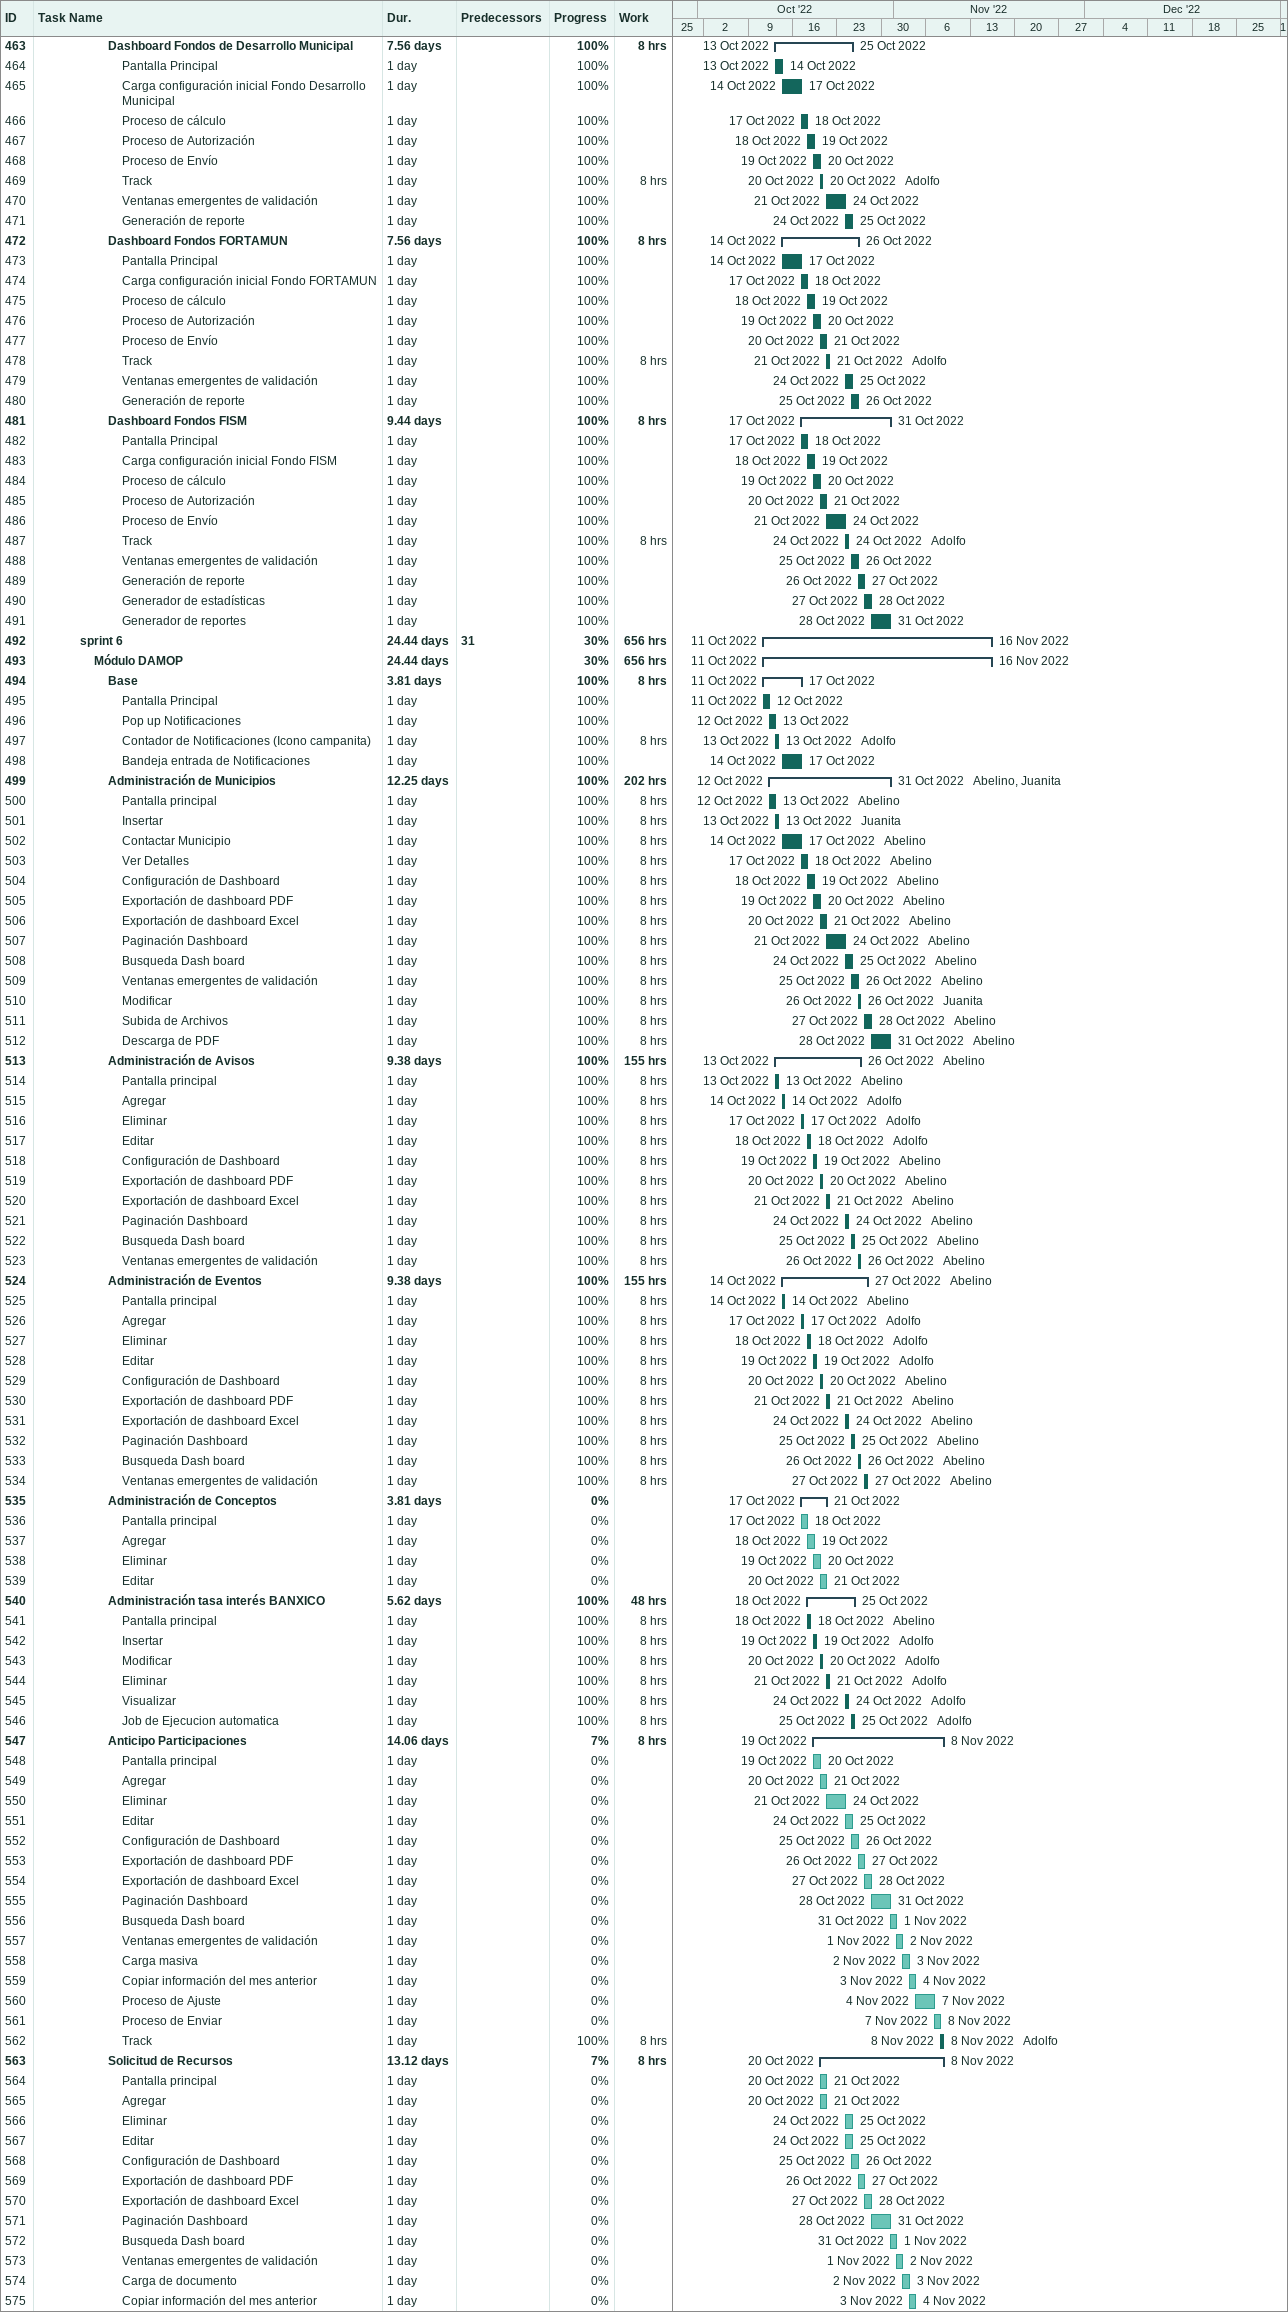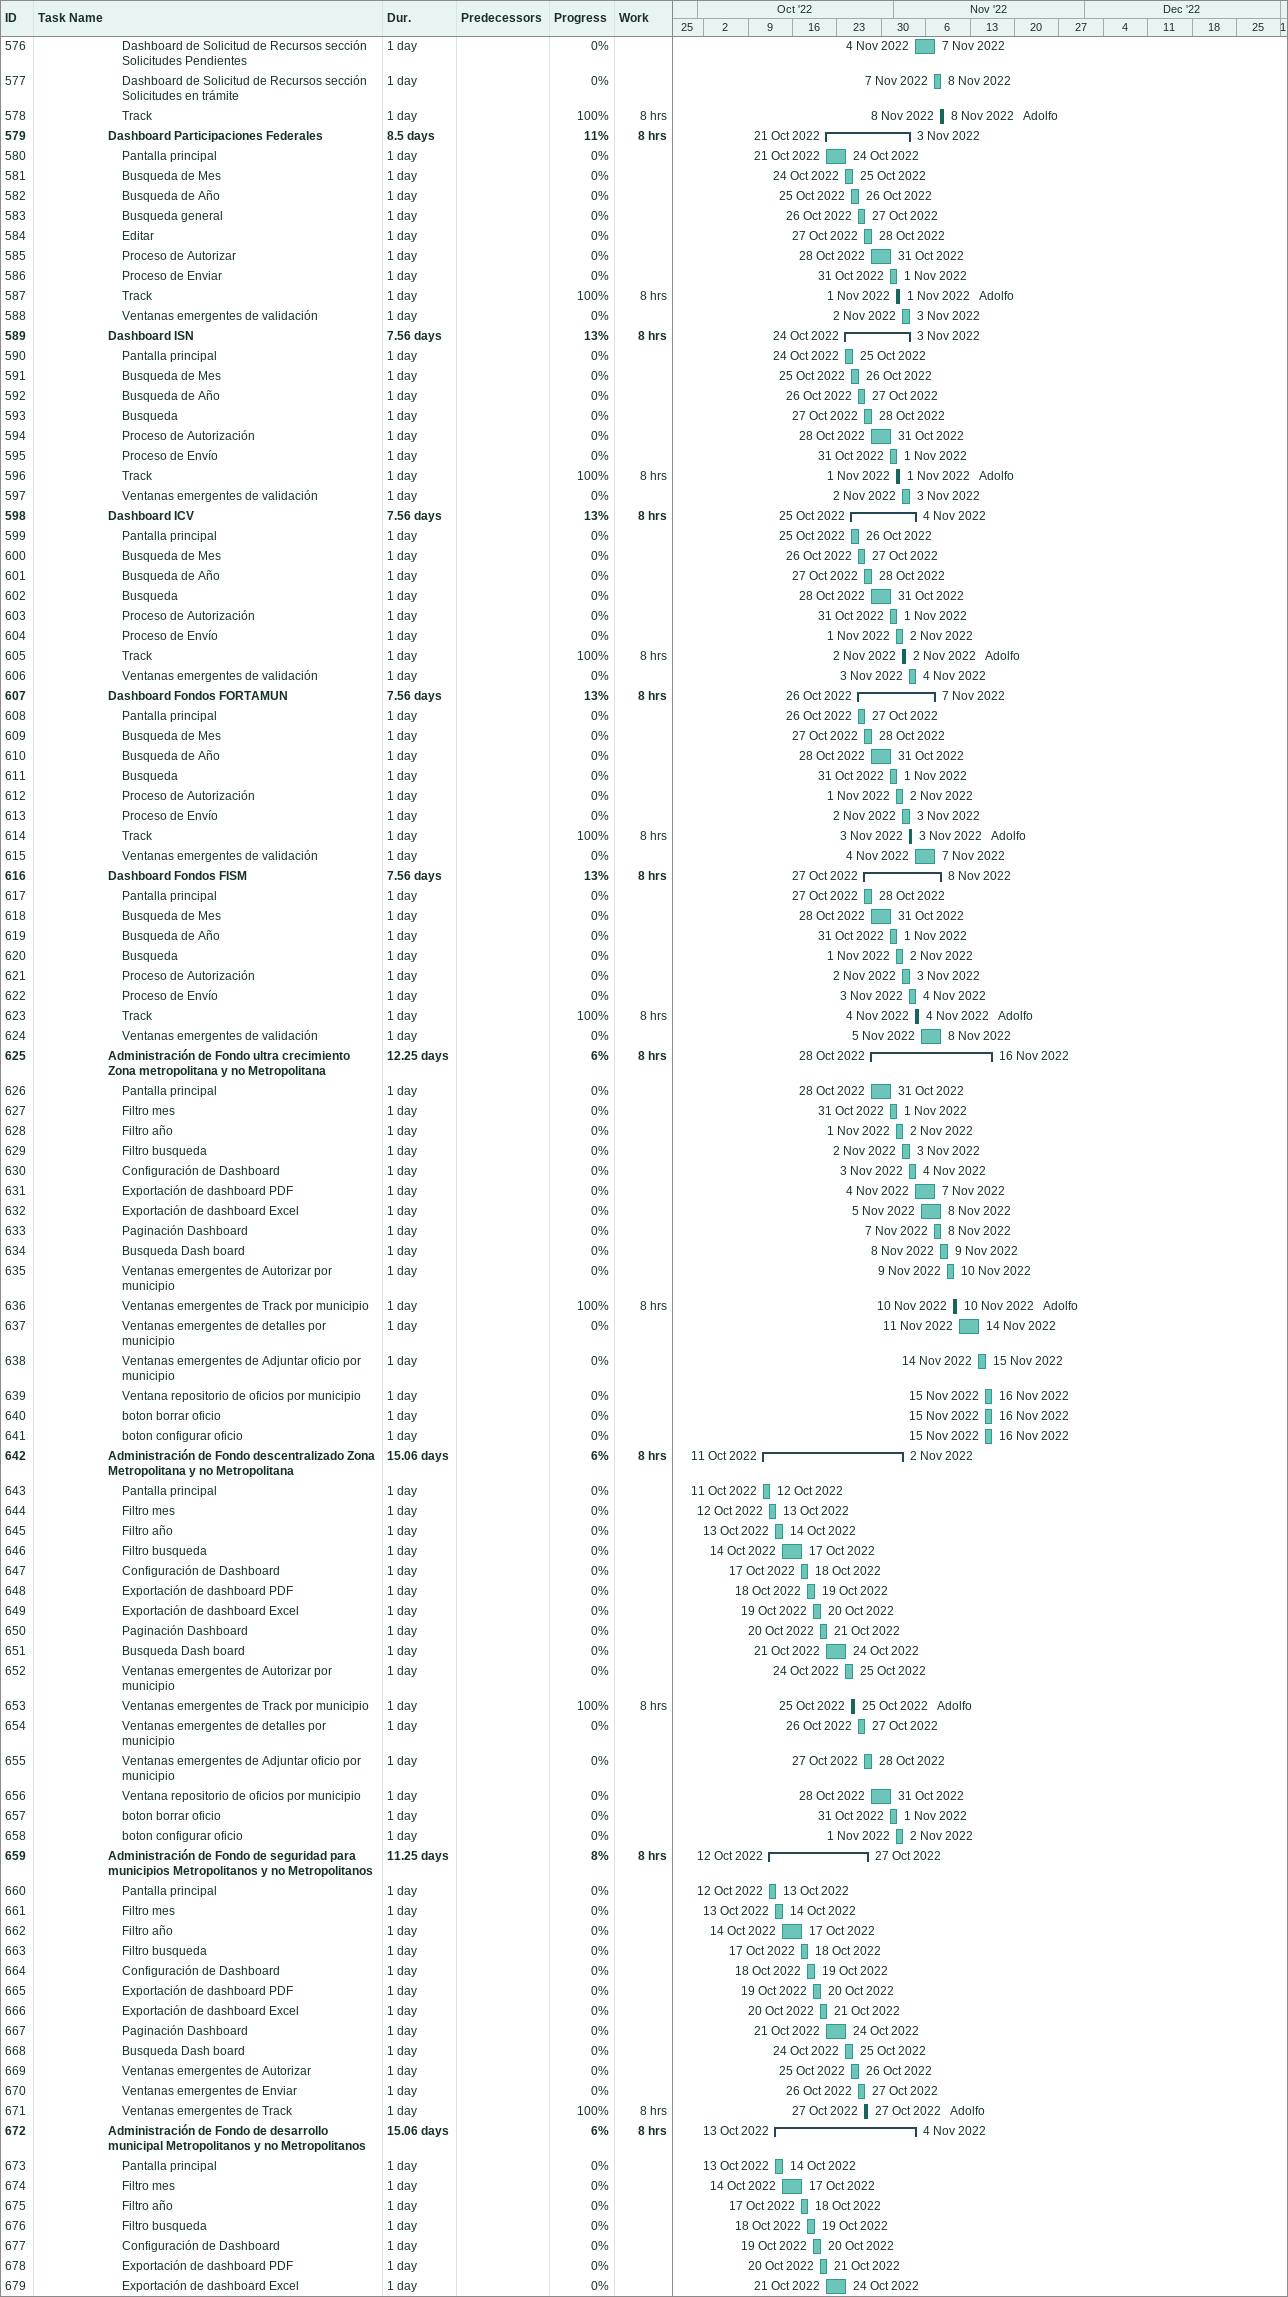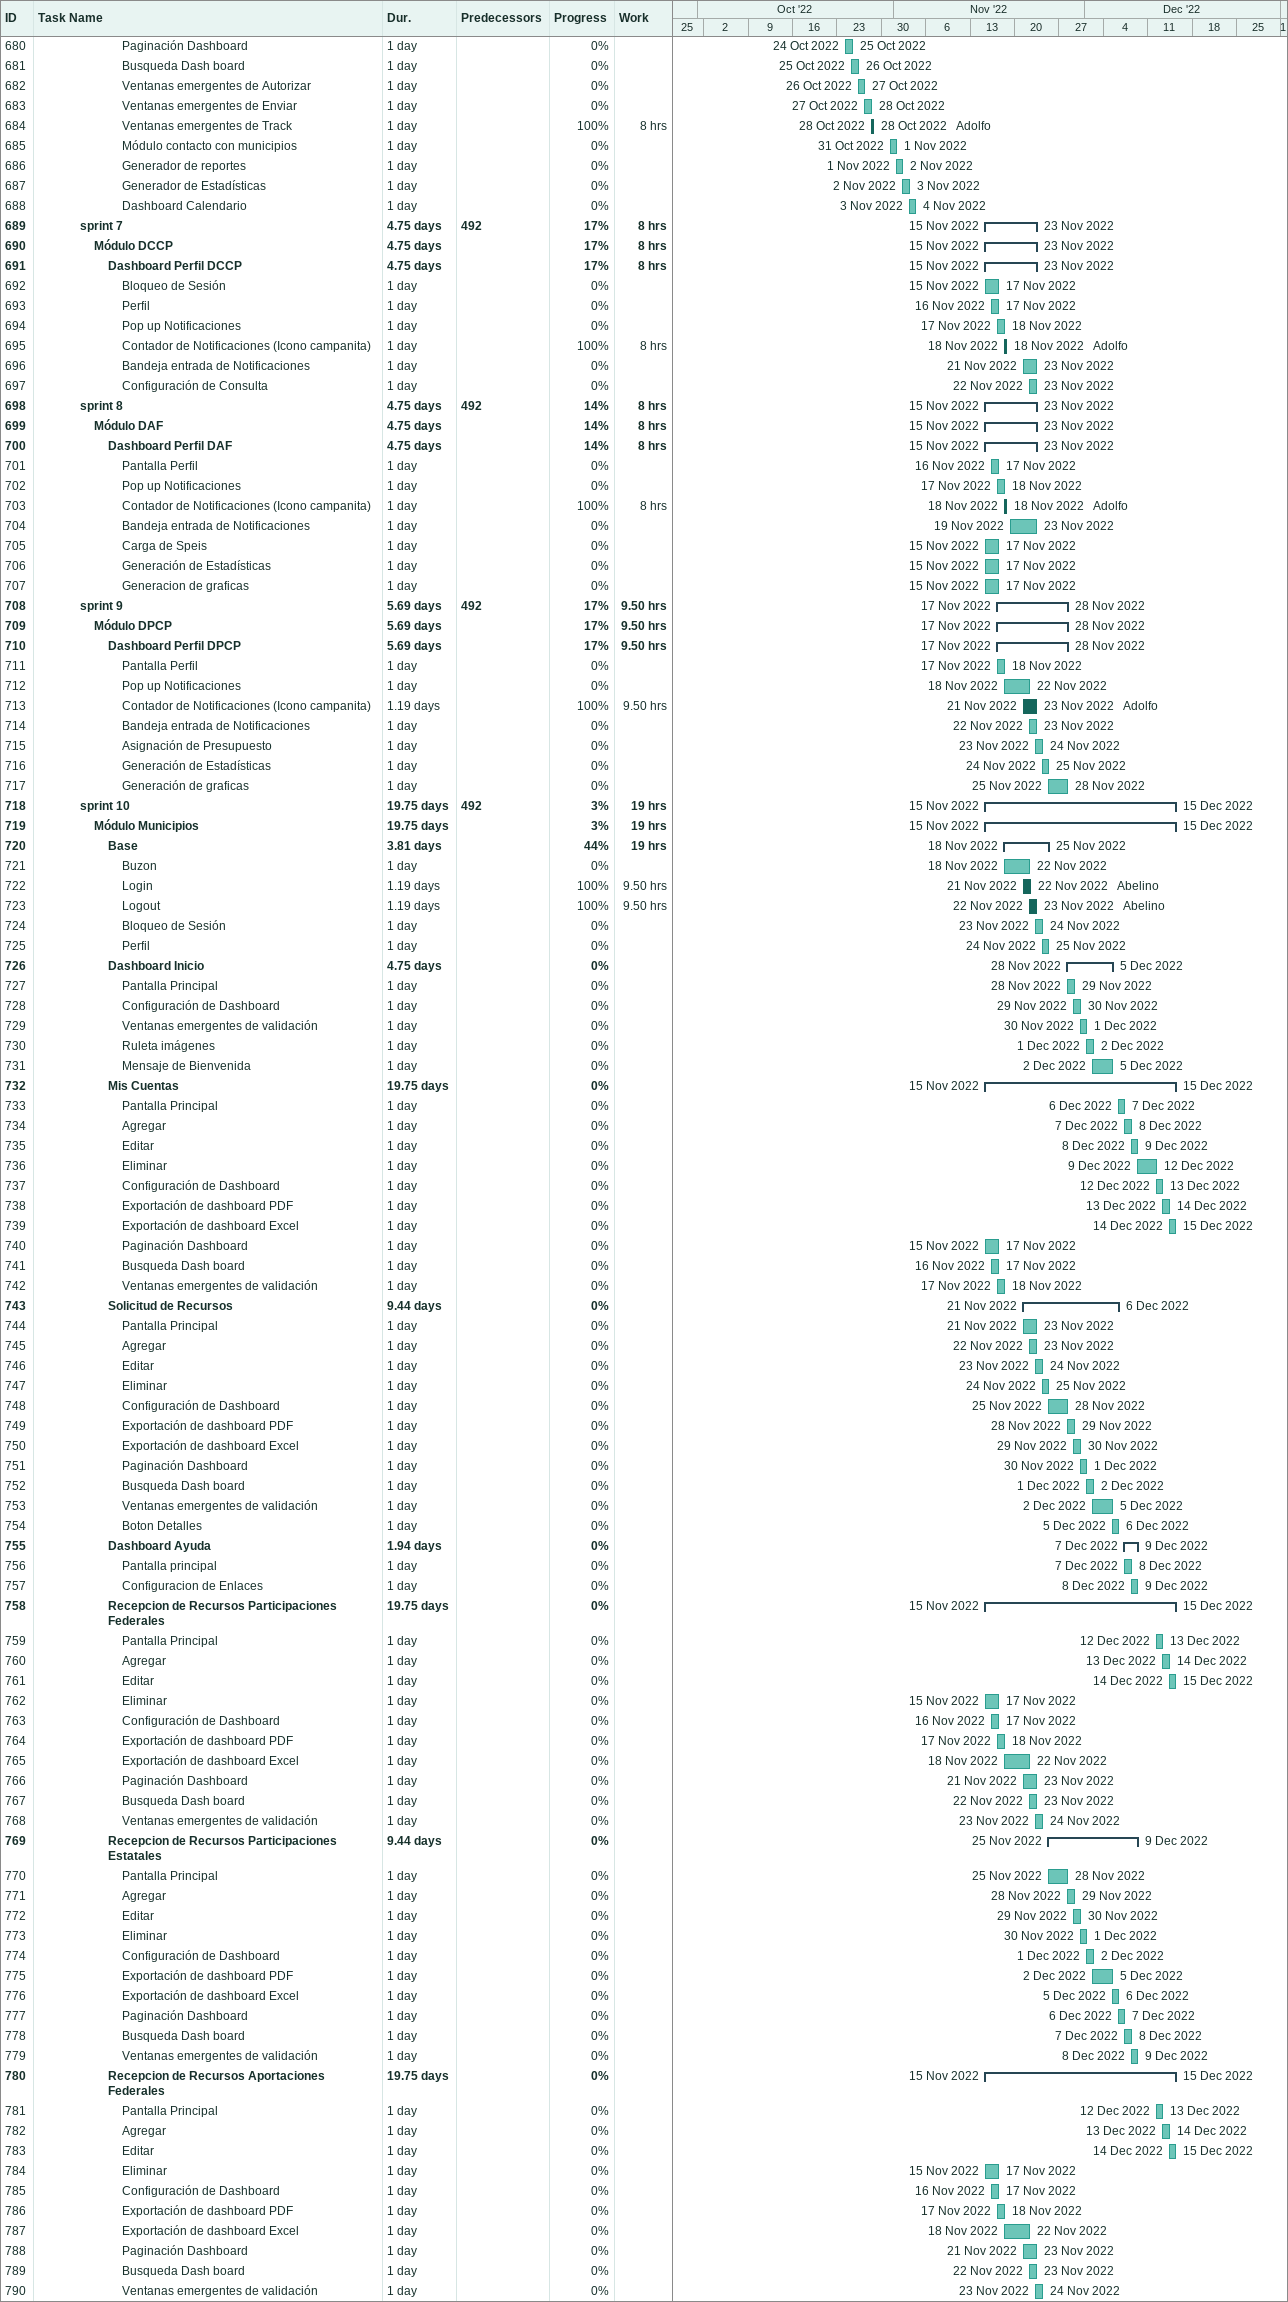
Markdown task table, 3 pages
| ID | Level | Task | Duration | Start | Finish | Predecessors | Resources | % complete | Work (h) |
|---|---|---|---|---|---|---|---|---|---|
| 463 | 6 | **Dashboard Fondos de Desarrollo Municipal** | 7.56d | 2022-10-13 | 2022-10-25 |  |  | 100 | 8 |
| 464 | 7 | Pantalla Principal | 1d | 2022-10-13 | 2022-10-14 |  |  | 100 |  |
| 465 | 7 | Carga configuración inicial Fondo Desarrollo Municipal | 1d | 2022-10-14 | 2022-10-17 |  |  | 100 |  |
| 466 | 7 | Proceso de cálculo | 1d | 2022-10-17 | 2022-10-18 |  |  | 100 |  |
| 467 | 7 | Proceso de Autorización | 1d | 2022-10-18 | 2022-10-19 |  |  | 100 |  |
| 468 | 7 | Proceso de Envío | 1d | 2022-10-19 | 2022-10-20 |  |  | 100 |  |
| 469 | 7 | Track | 1d | 2022-10-20 | 2022-10-20 |  | Adolfo | 100 | 8 |
| 470 | 7 | Ventanas emergentes de validación | 1d | 2022-10-21 | 2022-10-24 |  |  | 100 |  |
| 471 | 7 | Generación de reporte | 1d | 2022-10-24 | 2022-10-25 |  |  | 100 |  |
| 472 | 6 | **Dashboard Fondos FORTAMUN** | 7.56d | 2022-10-14 | 2022-10-26 |  |  | 100 | 8 |
| 473 | 7 | Pantalla Principal | 1d | 2022-10-14 | 2022-10-17 |  |  | 100 |  |
| 474 | 7 | Carga configuración inicial Fondo FORTAMUN | 1d | 2022-10-17 | 2022-10-18 |  |  | 100 |  |
| 475 | 7 | Proceso de cálculo | 1d | 2022-10-18 | 2022-10-19 |  |  | 100 |  |
| 476 | 7 | Proceso de Autorización | 1d | 2022-10-19 | 2022-10-20 |  |  | 100 |  |
| 477 | 7 | Proceso de Envío | 1d | 2022-10-20 | 2022-10-21 |  |  | 100 |  |
| 478 | 7 | Track | 1d | 2022-10-21 | 2022-10-21 |  | Adolfo | 100 | 8 |
| 479 | 7 | Ventanas emergentes de validación | 1d | 2022-10-24 | 2022-10-25 |  |  | 100 |  |
| 480 | 7 | Generación de reporte | 1d | 2022-10-25 | 2022-10-26 |  |  | 100 |  |
| 481 | 6 | **Dashboard Fondos FISM** | 9.44d | 2022-10-17 | 2022-10-31 |  |  | 100 | 8 |
| 482 | 7 | Pantalla Principal | 1d | 2022-10-17 | 2022-10-18 |  |  | 100 |  |
| 483 | 7 | Carga configuración inicial Fondo FISM | 1d | 2022-10-18 | 2022-10-19 |  |  | 100 |  |
| 484 | 7 | Proceso de cálculo | 1d | 2022-10-19 | 2022-10-20 |  |  | 100 |  |
| 485 | 7 | Proceso de Autorización | 1d | 2022-10-20 | 2022-10-21 |  |  | 100 |  |
| 486 | 7 | Proceso de Envío | 1d | 2022-10-21 | 2022-10-24 |  |  | 100 |  |
| 487 | 7 | Track | 1d | 2022-10-24 | 2022-10-24 |  | Adolfo | 100 | 8 |
| 488 | 7 | Ventanas emergentes de validación | 1d | 2022-10-25 | 2022-10-26 |  |  | 100 |  |
| 489 | 7 | Generación de reporte | 1d | 2022-10-26 | 2022-10-27 |  |  | 100 |  |
| 490 | 7 | Generador de estadísticas | 1d | 2022-10-27 | 2022-10-28 |  |  | 100 |  |
| 491 | 7 | Generador de reportes | 1d | 2022-10-28 | 2022-10-31 |  |  | 100 |  |
| 492 | 4 | **sprint 6** | 24.44d | 2022-10-11 | 2022-11-16 | 31 |  | 30 | 656 |
| 493 | 5 | **Módulo DAMOP** | 24.44d | 2022-10-11 | 2022-11-16 |  |  | 30 | 656 |
| 494 | 6 | **Base** | 3.81d | 2022-10-11 | 2022-10-17 |  |  | 100 | 8 |
| 495 | 7 | Pantalla Principal | 1d | 2022-10-11 | 2022-10-12 |  |  | 100 |  |
| 496 | 7 | Pop up Notificaciones | 1d | 2022-10-12 | 2022-10-13 |  |  | 100 |  |
| 497 | 7 | Contador de Notificaciones (Icono campanita) | 1d | 2022-10-13 | 2022-10-13 |  | Adolfo | 100 | 8 |
| 498 | 7 | Bandeja entrada de Notificaciones | 1d | 2022-10-14 | 2022-10-17 |  |  | 100 |  |
| 499 | 6 | **Administración de Municipios** | 12.25d | 2022-10-12 | 2022-10-31 |  | Abelino, Juanita | 100 | 202 |
| 500 | 7 | Pantalla principal | 1d | 2022-10-12 | 2022-10-13 |  | Abelino | 100 | 8 |
| 501 | 7 | Insertar | 1d | 2022-10-13 | 2022-10-13 |  | Juanita | 100 | 8 |
| 502 | 7 | Contactar Municipio | 1d | 2022-10-14 | 2022-10-17 |  | Abelino | 100 | 8 |
| 503 | 7 | Ver Detalles | 1d | 2022-10-17 | 2022-10-18 |  | Abelino | 100 | 8 |
| 504 | 7 | Configuración de Dashboard | 1d | 2022-10-18 | 2022-10-19 |  | Abelino | 100 | 8 |
| 505 | 7 | Exportación de dashboard PDF | 1d | 2022-10-19 | 2022-10-20 |  | Abelino | 100 | 8 |
| 506 | 7 | Exportación de dashboard Excel | 1d | 2022-10-20 | 2022-10-21 |  | Abelino | 100 | 8 |
| 507 | 7 | Paginación Dashboard | 1d | 2022-10-21 | 2022-10-24 |  | Abelino | 100 | 8 |
| 508 | 7 | Busqueda Dash board | 1d | 2022-10-24 | 2022-10-25 |  | Abelino | 100 | 8 |
| 509 | 7 | Ventanas emergentes de validación | 1d | 2022-10-25 | 2022-10-26 |  | Abelino | 100 | 8 |
| 510 | 7 | Modificar | 1d | 2022-10-26 | 2022-10-26 |  | Juanita | 100 | 8 |
| 511 | 7 | Subida de Archivos | 1d | 2022-10-27 | 2022-10-28 |  | Abelino | 100 | 8 |
| 512 | 7 | Descarga de PDF | 1d | 2022-10-28 | 2022-10-31 |  | Abelino | 100 | 8 |
| 513 | 6 | **Administración de Avisos** | 9.38d | 2022-10-13 | 2022-10-26 |  | Abelino | 100 | 155 |
| 514 | 7 | Pantalla principal | 1d | 2022-10-13 | 2022-10-13 |  | Abelino | 100 | 8 |
| 515 | 7 | Agregar | 1d | 2022-10-14 | 2022-10-14 |  | Adolfo | 100 | 8 |
| 516 | 7 | Eliminar | 1d | 2022-10-17 | 2022-10-17 |  | Adolfo | 100 | 8 |
| 517 | 7 | Editar | 1d | 2022-10-18 | 2022-10-18 |  | Adolfo | 100 | 8 |
| 518 | 7 | Configuración de Dashboard | 1d | 2022-10-19 | 2022-10-19 |  | Abelino | 100 | 8 |
| 519 | 7 | Exportación de dashboard PDF | 1d | 2022-10-20 | 2022-10-20 |  | Abelino | 100 | 8 |
| 520 | 7 | Exportación de dashboard Excel | 1d | 2022-10-21 | 2022-10-21 |  | Abelino | 100 | 8 |
| 521 | 7 | Paginación Dashboard | 1d | 2022-10-24 | 2022-10-24 |  | Abelino | 100 | 8 |
| 522 | 7 | Busqueda Dash board | 1d | 2022-10-25 | 2022-10-25 |  | Abelino | 100 | 8 |
| 523 | 7 | Ventanas emergentes de validación | 1d | 2022-10-26 | 2022-10-26 |  | Abelino | 100 | 8 |
| 524 | 6 | **Administración de Eventos** | 9.38d | 2022-10-14 | 2022-10-27 |  | Abelino | 100 | 155 |
| 525 | 7 | Pantalla principal | 1d | 2022-10-14 | 2022-10-14 |  | Abelino | 100 | 8 |
| 526 | 7 | Agregar | 1d | 2022-10-17 | 2022-10-17 |  | Adolfo | 100 | 8 |
| 527 | 7 | Eliminar | 1d | 2022-10-18 | 2022-10-18 |  | Adolfo | 100 | 8 |
| 528 | 7 | Editar | 1d | 2022-10-19 | 2022-10-19 |  | Adolfo | 100 | 8 |
| 529 | 7 | Configuración de Dashboard | 1d | 2022-10-20 | 2022-10-20 |  | Abelino | 100 | 8 |
| 530 | 7 | Exportación de dashboard PDF | 1d | 2022-10-21 | 2022-10-21 |  | Abelino | 100 | 8 |
| 531 | 7 | Exportación de dashboard Excel | 1d | 2022-10-24 | 2022-10-24 |  | Abelino | 100 | 8 |
| 532 | 7 | Paginación Dashboard | 1d | 2022-10-25 | 2022-10-25 |  | Abelino | 100 | 8 |
| 533 | 7 | Busqueda Dash board | 1d | 2022-10-26 | 2022-10-26 |  | Abelino | 100 | 8 |
| 534 | 7 | Ventanas emergentes de validación | 1d | 2022-10-27 | 2022-10-27 |  | Abelino | 100 | 8 |
| 535 | 6 | **Administración de Conceptos** | 3.81d | 2022-10-17 | 2022-10-21 |  |  | 0 |  |
| 536 | 7 | Pantalla principal | 1d | 2022-10-17 | 2022-10-18 |  |  | 0 |  |
| 537 | 7 | Agregar | 1d | 2022-10-18 | 2022-10-19 |  |  | 0 |  |
| 538 | 7 | Eliminar | 1d | 2022-10-19 | 2022-10-20 |  |  | 0 |  |
| 539 | 7 | Editar | 1d | 2022-10-20 | 2022-10-21 |  |  | 0 |  |
| 540 | 6 | **Administración tasa interés BANXICO** | 5.62d | 2022-10-18 | 2022-10-25 |  |  | 100 | 48 |
| 541 | 7 | Pantalla principal | 1d | 2022-10-18 | 2022-10-18 |  | Abelino | 100 | 8 |
| 542 | 7 | Insertar | 1d | 2022-10-19 | 2022-10-19 |  | Adolfo | 100 | 8 |
| 543 | 7 | Modificar | 1d | 2022-10-20 | 2022-10-20 |  | Adolfo | 100 | 8 |
| 544 | 7 | Eliminar | 1d | 2022-10-21 | 2022-10-21 |  | Adolfo | 100 | 8 |
| 545 | 7 | Visualizar | 1d | 2022-10-24 | 2022-10-24 |  | Adolfo | 100 | 8 |
| 546 | 7 | Job de Ejecucion automatica | 1d | 2022-10-25 | 2022-10-25 |  | Adolfo | 100 | 8 |
| 547 | 6 | **Anticipo Participaciones** | 14.06d | 2022-10-19 | 2022-11-08 |  |  | 7 | 8 |
| 548 | 7 | Pantalla principal | 1d | 2022-10-19 | 2022-10-20 |  |  | 0 |  |
| 549 | 7 | Agregar | 1d | 2022-10-20 | 2022-10-21 |  |  | 0 |  |
| 550 | 7 | Eliminar | 1d | 2022-10-21 | 2022-10-24 |  |  | 0 |  |
| 551 | 7 | Editar | 1d | 2022-10-24 | 2022-10-25 |  |  | 0 |  |
| 552 | 7 | Configuración de Dashboard | 1d | 2022-10-25 | 2022-10-26 |  |  | 0 |  |
| 553 | 7 | Exportación de dashboard PDF | 1d | 2022-10-26 | 2022-10-27 |  |  | 0 |  |
| 554 | 7 | Exportación de dashboard Excel | 1d | 2022-10-27 | 2022-10-28 |  |  | 0 |  |
| 555 | 7 | Paginación Dashboard | 1d | 2022-10-28 | 2022-10-31 |  |  | 0 |  |
| 556 | 7 | Busqueda Dash board | 1d | 2022-10-31 | 2022-11-01 |  |  | 0 |  |
| 557 | 7 | Ventanas emergentes de validación | 1d | 2022-11-01 | 2022-11-02 |  |  | 0 |  |
| 558 | 7 | Carga masiva | 1d | 2022-11-02 | 2022-11-03 |  |  | 0 |  |
| 559 | 7 | Copiar información del mes anterior | 1d | 2022-11-03 | 2022-11-04 |  |  | 0 |  |
| 560 | 7 | Proceso de Ajuste | 1d | 2022-11-04 | 2022-11-07 |  |  | 0 |  |
| 561 | 7 | Proceso de Enviar | 1d | 2022-11-07 | 2022-11-08 |  |  | 0 |  |
| 562 | 7 | Track | 1d | 2022-11-08 | 2022-11-08 |  | Adolfo | 100 | 8 |
| 563 | 6 | **Solicitud de Recursos** | 13.12d | 2022-10-20 | 2022-11-08 |  |  | 7 | 8 |
| 564 | 7 | Pantalla principal | 1d | 2022-10-20 | 2022-10-21 |  |  | 0 |  |
| 565 | 7 | Agregar | 1d | 2022-10-20 | 2022-10-21 |  |  | 0 |  |
| 566 | 7 | Eliminar | 1d | 2022-10-24 | 2022-10-25 |  |  | 0 |  |
| 567 | 7 | Editar | 1d | 2022-10-24 | 2022-10-25 |  |  | 0 |  |
| 568 | 7 | Configuración de Dashboard | 1d | 2022-10-25 | 2022-10-26 |  |  | 0 |  |
| 569 | 7 | Exportación de dashboard PDF | 1d | 2022-10-26 | 2022-10-27 |  |  | 0 |  |
| 570 | 7 | Exportación de dashboard Excel | 1d | 2022-10-27 | 2022-10-28 |  |  | 0 |  |
| 571 | 7 | Paginación Dashboard | 1d | 2022-10-28 | 2022-10-31 |  |  | 0 |  |
| 572 | 7 | Busqueda Dash board | 1d | 2022-10-31 | 2022-11-01 |  |  | 0 |  |
| 573 | 7 | Ventanas emergentes de validación | 1d | 2022-11-01 | 2022-11-02 |  |  | 0 |  |
| 574 | 7 | Carga de documento | 1d | 2022-11-02 | 2022-11-03 |  |  | 0 |  |
| 575 | 7 | Copiar información del mes anterior | 1d | 2022-11-03 | 2022-11-04 |  |  | 0 |  |
| 576 | 7 | Dashboard de Solicitud de Recursos sección Solicitudes Pendientes | 1d | 2022-11-04 | 2022-11-07 |  |  | 0 |  |
| 577 | 7 | Dashboard de Solicitud de Recursos sección Solicitudes en trámite | 1d | 2022-11-07 | 2022-11-08 |  |  | 0 |  |
| 578 | 7 | Track | 1d | 2022-11-08 | 2022-11-08 |  | Adolfo | 100 | 8 |
| 579 | 6 | **Dashboard Participaciones Federales** | 8.5d | 2022-10-21 | 2022-11-03 |  |  | 11 | 8 |
| 580 | 7 | Pantalla principal | 1d | 2022-10-21 | 2022-10-24 |  |  | 0 |  |
| 581 | 7 | Busqueda de Mes | 1d | 2022-10-24 | 2022-10-25 |  |  | 0 |  |
| 582 | 7 | Busqueda de Año | 1d | 2022-10-25 | 2022-10-26 |  |  | 0 |  |
| 583 | 7 | Busqueda general | 1d | 2022-10-26 | 2022-10-27 |  |  | 0 |  |
| 584 | 7 | Editar | 1d | 2022-10-27 | 2022-10-28 |  |  | 0 |  |
| 585 | 7 | Proceso de Autorizar | 1d | 2022-10-28 | 2022-10-31 |  |  | 0 |  |
| 586 | 7 | Proceso de Enviar | 1d | 2022-10-31 | 2022-11-01 |  |  | 0 |  |
| 587 | 7 | Track | 1d | 2022-11-01 | 2022-11-01 |  | Adolfo | 100 | 8 |
| 588 | 7 | Ventanas emergentes de validación | 1d | 2022-11-02 | 2022-11-03 |  |  | 0 |  |
| 589 | 6 | **Dashboard ISN** | 7.56d | 2022-10-24 | 2022-11-03 |  |  | 13 | 8 |
| 590 | 7 | Pantalla principal | 1d | 2022-10-24 | 2022-10-25 |  |  | 0 |  |
| 591 | 7 | Busqueda de Mes | 1d | 2022-10-25 | 2022-10-26 |  |  | 0 |  |
| 592 | 7 | Busqueda de Año | 1d | 2022-10-26 | 2022-10-27 |  |  | 0 |  |
| 593 | 7 | Busqueda | 1d | 2022-10-27 | 2022-10-28 |  |  | 0 |  |
| 594 | 7 | Proceso de Autorización | 1d | 2022-10-28 | 2022-10-31 |  |  | 0 |  |
| 595 | 7 | Proceso de Envío | 1d | 2022-10-31 | 2022-11-01 |  |  | 0 |  |
| 596 | 7 | Track | 1d | 2022-11-01 | 2022-11-01 |  | Adolfo | 100 | 8 |
| 597 | 7 | Ventanas emergentes de validación | 1d | 2022-11-02 | 2022-11-03 |  |  | 0 |  |
| 598 | 6 | **Dashboard ICV** | 7.56d | 2022-10-25 | 2022-11-04 |  |  | 13 | 8 |
| 599 | 7 | Pantalla principal | 1d | 2022-10-25 | 2022-10-26 |  |  | 0 |  |
| 600 | 7 | Busqueda de Mes | 1d | 2022-10-26 | 2022-10-27 |  |  | 0 |  |
| 601 | 7 | Busqueda de Año | 1d | 2022-10-27 | 2022-10-28 |  |  | 0 |  |
| 602 | 7 | Busqueda | 1d | 2022-10-28 | 2022-10-31 |  |  | 0 |  |
| 603 | 7 | Proceso de Autorización | 1d | 2022-10-31 | 2022-11-01 |  |  | 0 |  |
| 604 | 7 | Proceso de Envío | 1d | 2022-11-01 | 2022-11-02 |  |  | 0 |  |
| 605 | 7 | Track | 1d | 2022-11-02 | 2022-11-02 |  | Adolfo | 100 | 8 |
| 606 | 7 | Ventanas emergentes de validación | 1d | 2022-11-03 | 2022-11-04 |  |  | 0 |  |
| 607 | 6 | **Dashboard Fondos FORTAMUN** | 7.56d | 2022-10-26 | 2022-11-07 |  |  | 13 | 8 |
| 608 | 7 | Pantalla principal | 1d | 2022-10-26 | 2022-10-27 |  |  | 0 |  |
| 609 | 7 | Busqueda de Mes | 1d | 2022-10-27 | 2022-10-28 |  |  | 0 |  |
| 610 | 7 | Busqueda de Año | 1d | 2022-10-28 | 2022-10-31 |  |  | 0 |  |
| 611 | 7 | Busqueda | 1d | 2022-10-31 | 2022-11-01 |  |  | 0 |  |
| 612 | 7 | Proceso de Autorización | 1d | 2022-11-01 | 2022-11-02 |  |  | 0 |  |
| 613 | 7 | Proceso de Envío | 1d | 2022-11-02 | 2022-11-03 |  |  | 0 |  |
| 614 | 7 | Track | 1d | 2022-11-03 | 2022-11-03 |  | Adolfo | 100 | 8 |
| 615 | 7 | Ventanas emergentes de validación | 1d | 2022-11-04 | 2022-11-07 |  |  | 0 |  |
| 616 | 6 | **Dashboard Fondos FISM** | 7.56d | 2022-10-27 | 2022-11-08 |  |  | 13 | 8 |
| 617 | 7 | Pantalla principal | 1d | 2022-10-27 | 2022-10-28 |  |  | 0 |  |
| 618 | 7 | Busqueda de Mes | 1d | 2022-10-28 | 2022-10-31 |  |  | 0 |  |
| 619 | 7 | Busqueda de Año | 1d | 2022-10-31 | 2022-11-01 |  |  | 0 |  |
| 620 | 7 | Busqueda | 1d | 2022-11-01 | 2022-11-02 |  |  | 0 |  |
| 621 | 7 | Proceso de Autorización | 1d | 2022-11-02 | 2022-11-03 |  |  | 0 |  |
| 622 | 7 | Proceso de Envío | 1d | 2022-11-03 | 2022-11-04 |  |  | 0 |  |
| 623 | 7 | Track | 1d | 2022-11-04 | 2022-11-04 |  | Adolfo | 100 | 8 |
| 624 | 7 | Ventanas emergentes de validación | 1d | 2022-11-05 | 2022-11-08 |  |  | 0 |  |
| 625 | 6 | **Administración de Fondo ultra crecimiento Zona metropolitana y no Metropolitana** | 12.25d | 2022-10-28 | 2022-11-16 |  |  | 6 | 8 |
| 626 | 7 | Pantalla principal | 1d | 2022-10-28 | 2022-10-31 |  |  | 0 |  |
| 627 | 7 | Filtro mes | 1d | 2022-10-31 | 2022-11-01 |  |  | 0 |  |
| 628 | 7 | Filtro año | 1d | 2022-11-01 | 2022-11-02 |  |  | 0 |  |
| 629 | 7 | Filtro busqueda | 1d | 2022-11-02 | 2022-11-03 |  |  | 0 |  |
| 630 | 7 | Configuración de Dashboard | 1d | 2022-11-03 | 2022-11-04 |  |  | 0 |  |
| 631 | 7 | Exportación de dashboard PDF | 1d | 2022-11-04 | 2022-11-07 |  |  | 0 |  |
| 632 | 7 | Exportación de dashboard Excel | 1d | 2022-11-05 | 2022-11-08 |  |  | 0 |  |
| 633 | 7 | Paginación Dashboard | 1d | 2022-11-07 | 2022-11-08 |  |  | 0 |  |
| 634 | 7 | Busqueda Dash board | 1d | 2022-11-08 | 2022-11-09 |  |  | 0 |  |
| 635 | 7 | Ventanas emergentes de Autorizar por municipio | 1d | 2022-11-09 | 2022-11-10 |  |  | 0 |  |
| 636 | 7 | Ventanas emergentes de Track por municipio | 1d | 2022-11-10 | 2022-11-10 |  | Adolfo | 100 | 8 |
| 637 | 7 | Ventanas emergentes de detalles por municipio | 1d | 2022-11-11 | 2022-11-14 |  |  | 0 |  |
| 638 | 7 | Ventanas emergentes de Adjuntar oficio por municipio | 1d | 2022-11-14 | 2022-11-15 |  |  | 0 |  |
| 639 | 7 | Ventana repositorio de oficios por municipio | 1d | 2022-11-15 | 2022-11-16 |  |  | 0 |  |
| 640 | 7 | boton borrar oficio | 1d | 2022-11-15 | 2022-11-16 |  |  | 0 |  |
| 641 | 7 | boton configurar oficio | 1d | 2022-11-15 | 2022-11-16 |  |  | 0 |  |
| 642 | 6 | **Administración de Fondo descentralizado Zona Metropolitana y no Metropolitana** | 15.06d | 2022-10-11 | 2022-11-02 |  |  | 6 | 8 |
| 643 | 7 | Pantalla principal | 1d | 2022-10-11 | 2022-10-12 |  |  | 0 |  |
| 644 | 7 | Filtro mes | 1d | 2022-10-12 | 2022-10-13 |  |  | 0 |  |
| 645 | 7 | Filtro año | 1d | 2022-10-13 | 2022-10-14 |  |  | 0 |  |
| 646 | 7 | Filtro busqueda | 1d | 2022-10-14 | 2022-10-17 |  |  | 0 |  |
| 647 | 7 | Configuración de Dashboard | 1d | 2022-10-17 | 2022-10-18 |  |  | 0 |  |
| 648 | 7 | Exportación de dashboard PDF | 1d | 2022-10-18 | 2022-10-19 |  |  | 0 |  |
| 649 | 7 | Exportación de dashboard Excel | 1d | 2022-10-19 | 2022-10-20 |  |  | 0 |  |
| 650 | 7 | Paginación Dashboard | 1d | 2022-10-20 | 2022-10-21 |  |  | 0 |  |
| 651 | 7 | Busqueda Dash board | 1d | 2022-10-21 | 2022-10-24 |  |  | 0 |  |
| 652 | 7 | Ventanas emergentes de Autorizar por municipio | 1d | 2022-10-24 | 2022-10-25 |  |  | 0 |  |
| 653 | 7 | Ventanas emergentes de Track por municipio | 1d | 2022-10-25 | 2022-10-25 |  | Adolfo | 100 | 8 |
| 654 | 7 | Ventanas emergentes de detalles por municipio | 1d | 2022-10-26 | 2022-10-27 |  |  | 0 |  |
| 655 | 7 | Ventanas emergentes de Adjuntar oficio por municipio | 1d | 2022-10-27 | 2022-10-28 |  |  | 0 |  |
| 656 | 7 | Ventana repositorio de oficios por municipio | 1d | 2022-10-28 | 2022-10-31 |  |  | 0 |  |
| 657 | 7 | boton borrar oficio | 1d | 2022-10-31 | 2022-11-01 |  |  | 0 |  |
| 658 | 7 | boton configurar oficio | 1d | 2022-11-01 | 2022-11-02 |  |  | 0 |  |
| 659 | 6 | **Administración de Fondo de seguridad para municipios Metropolitanos y no Metropolitanos** | 11.25d | 2022-10-12 | 2022-10-27 |  |  | 8 | 8 |
| 660 | 7 | Pantalla principal | 1d | 2022-10-12 | 2022-10-13 |  |  | 0 |  |
| 661 | 7 | Filtro mes | 1d | 2022-10-13 | 2022-10-14 |  |  | 0 |  |
| 662 | 7 | Filtro año | 1d | 2022-10-14 | 2022-10-17 |  |  | 0 |  |
| 663 | 7 | Filtro busqueda | 1d | 2022-10-17 | 2022-10-18 |  |  | 0 |  |
| 664 | 7 | Configuración de Dashboard | 1d | 2022-10-18 | 2022-10-19 |  |  | 0 |  |
| 665 | 7 | Exportación de dashboard PDF | 1d | 2022-10-19 | 2022-10-20 |  |  | 0 |  |
| 666 | 7 | Exportación de dashboard Excel | 1d | 2022-10-20 | 2022-10-21 |  |  | 0 |  |
| 667 | 7 | Paginación Dashboard | 1d | 2022-10-21 | 2022-10-24 |  |  | 0 |  |
| 668 | 7 | Busqueda Dash board | 1d | 2022-10-24 | 2022-10-25 |  |  | 0 |  |
| 669 | 7 | Ventanas emergentes de Autorizar | 1d | 2022-10-25 | 2022-10-26 |  |  | 0 |  |
| 670 | 7 | Ventanas emergentes de Enviar | 1d | 2022-10-26 | 2022-10-27 |  |  | 0 |  |
| 671 | 7 | Ventanas emergentes de Track | 1d | 2022-10-27 | 2022-10-27 |  | Adolfo | 100 | 8 |
| 672 | 6 | **Administración de Fondo de desarrollo municipal Metropolitanos y no Metropolitanos** | 15.06d | 2022-10-13 | 2022-11-04 |  |  | 6 | 8 |
| 673 | 7 | Pantalla principal | 1d | 2022-10-13 | 2022-10-14 |  |  | 0 |  |
| 674 | 7 | Filtro mes | 1d | 2022-10-14 | 2022-10-17 |  |  | 0 |  |
| 675 | 7 | Filtro año | 1d | 2022-10-17 | 2022-10-18 |  |  | 0 |  |
| 676 | 7 | Filtro busqueda | 1d | 2022-10-18 | 2022-10-19 |  |  | 0 |  |
| 677 | 7 | Configuración de Dashboard | 1d | 2022-10-19 | 2022-10-20 |  |  | 0 |  |
| 678 | 7 | Exportación de dashboard PDF | 1d | 2022-10-20 | 2022-10-21 |  |  | 0 |  |
| 679 | 7 | Exportación de dashboard Excel | 1d | 2022-10-21 | 2022-10-24 |  |  | 0 |  |
| 680 | 7 | Paginación Dashboard | 1d | 2022-10-24 | 2022-10-25 |  |  | 0 |  |
| 681 | 7 | Busqueda Dash board | 1d | 2022-10-25 | 2022-10-26 |  |  | 0 |  |
| 682 | 7 | Ventanas emergentes de Autorizar | 1d | 2022-10-26 | 2022-10-27 |  |  | 0 |  |
| 683 | 7 | Ventanas emergentes de Enviar | 1d | 2022-10-27 | 2022-10-28 |  |  | 0 |  |
| 684 | 7 | Ventanas emergentes de Track | 1d | 2022-10-28 | 2022-10-28 |  | Adolfo | 100 | 8 |
| 685 | 7 | Módulo contacto con municipios | 1d | 2022-10-31 | 2022-11-01 |  |  | 0 |  |
| 686 | 7 | Generador de reportes | 1d | 2022-11-01 | 2022-11-02 |  |  | 0 |  |
| 687 | 7 | Generador de Estadísticas | 1d | 2022-11-02 | 2022-11-03 |  |  | 0 |  |
| 688 | 7 | Dashboard Calendario | 1d | 2022-11-03 | 2022-11-04 |  |  | 0 |  |
| 689 | 4 | **sprint 7** | 4.75d | 2022-11-15 | 2022-11-23 | 492 |  | 17 | 8 |
| 690 | 5 | **Módulo DCCP** | 4.75d | 2022-11-15 | 2022-11-23 |  |  | 17 | 8 |
| 691 | 6 | **Dashboard Perfil DCCP** | 4.75d | 2022-11-15 | 2022-11-23 |  |  | 17 | 8 |
| 692 | 7 | Bloqueo de Sesión | 1d | 2022-11-15 | 2022-11-17 |  |  | 0 |  |
| 693 | 7 | Perfil | 1d | 2022-11-16 | 2022-11-17 |  |  | 0 |  |
| 694 | 7 | Pop up Notificaciones | 1d | 2022-11-17 | 2022-11-18 |  |  | 0 |  |
| 695 | 7 | Contador de Notificaciones (Icono campanita) | 1d | 2022-11-18 | 2022-11-18 |  | Adolfo | 100 | 8 |
| 696 | 7 | Bandeja entrada de Notificaciones | 1d | 2022-11-21 | 2022-11-23 |  |  | 0 |  |
| 697 | 7 | Configuración de Consulta | 1d | 2022-11-22 | 2022-11-23 |  |  | 0 |  |
| 698 | 4 | **sprint 8** | 4.75d | 2022-11-15 | 2022-11-23 | 492 |  | 14 | 8 |
| 699 | 5 | **Módulo DAF** | 4.75d | 2022-11-15 | 2022-11-23 |  |  | 14 | 8 |
| 700 | 6 | **Dashboard Perfil DAF** | 4.75d | 2022-11-15 | 2022-11-23 |  |  | 14 | 8 |
| 701 | 7 | Pantalla Perfil | 1d | 2022-11-16 | 2022-11-17 |  |  | 0 |  |
| 702 | 7 | Pop up Notificaciones | 1d | 2022-11-17 | 2022-11-18 |  |  | 0 |  |
| 703 | 7 | Contador de Notificaciones (Icono campanita) | 1d | 2022-11-18 | 2022-11-18 |  | Adolfo | 100 | 8 |
| 704 | 7 | Bandeja entrada de Notificaciones | 1d | 2022-11-19 | 2022-11-23 |  |  | 0 |  |
| 705 | 7 | Carga de Speis | 1d | 2022-11-15 | 2022-11-17 |  |  | 0 |  |
| 706 | 7 | Generación de Estadísticas | 1d | 2022-11-15 | 2022-11-17 |  |  | 0 |  |
| 707 | 7 | Generacion de graficas | 1d | 2022-11-15 | 2022-11-17 |  |  | 0 |  |
| 708 | 4 | **sprint 9** | 5.69d | 2022-11-17 | 2022-11-28 | 492 |  | 17 | 9.50 |
| 709 | 5 | **Módulo DPCP** | 5.69d | 2022-11-17 | 2022-11-28 |  |  | 17 | 9.50 |
| 710 | 6 | **Dashboard Perfil DPCP** | 5.69d | 2022-11-17 | 2022-11-28 |  |  | 17 | 9.50 |
| 711 | 7 | Pantalla Perfil | 1d | 2022-11-17 | 2022-11-18 |  |  | 0 |  |
| 712 | 7 | Pop up Notificaciones | 1d | 2022-11-18 | 2022-11-22 |  |  | 0 |  |
| 713 | 7 | Contador de Notificaciones (Icono campanita) | 1.19d | 2022-11-21 | 2022-11-23 |  | Adolfo | 100 | 9.50 |
| 714 | 7 | Bandeja entrada de Notificaciones | 1d | 2022-11-22 | 2022-11-23 |  |  | 0 |  |
| 715 | 7 | Asignación de Presupuesto | 1d | 2022-11-23 | 2022-11-24 |  |  | 0 |  |
| 716 | 7 | Generación de Estadísticas | 1d | 2022-11-24 | 2022-11-25 |  |  | 0 |  |
| 717 | 7 | Generación de graficas | 1d | 2022-11-25 | 2022-11-28 |  |  | 0 |  |
| 718 | 4 | **sprint 10** | 19.75d | 2022-11-15 | 2022-12-15 | 492 |  | 3 | 19 |
| 719 | 5 | **Módulo Municipios** | 19.75d | 2022-11-15 | 2022-12-15 |  |  | 3 | 19 |
| 720 | 6 | **Base** | 3.81d | 2022-11-18 | 2022-11-25 |  |  | 44 | 19 |
| 721 | 7 | Buzon | 1d | 2022-11-18 | 2022-11-22 |  |  | 0 |  |
| 722 | 7 | Login | 1.19d | 2022-11-21 | 2022-11-22 |  | Abelino | 100 | 9.50 |
| 723 | 7 | Logout | 1.19d | 2022-11-22 | 2022-11-23 |  | Abelino | 100 | 9.50 |
| 724 | 7 | Bloqueo de Sesión | 1d | 2022-11-23 | 2022-11-24 |  |  | 0 |  |
| 725 | 7 | Perfil | 1d | 2022-11-24 | 2022-11-25 |  |  | 0 |  |
| 726 | 6 | **Dashboard Inicio** | 4.75d | 2022-11-28 | 2022-12-05 |  |  | 0 |  |
| 727 | 7 | Pantalla Principal | 1d | 2022-11-28 | 2022-11-29 |  |  | 0 |  |
| 728 | 7 | Configuración de Dashboard | 1d | 2022-11-29 | 2022-11-30 |  |  | 0 |  |
| 729 | 7 | Ventanas emergentes de validación | 1d | 2022-11-30 | 2022-12-01 |  |  | 0 |  |
| 730 | 7 | Ruleta imágenes | 1d | 2022-12-01 | 2022-12-02 |  |  | 0 |  |
| 731 | 7 | Mensaje de Bienvenida | 1d | 2022-12-02 | 2022-12-05 |  |  | 0 |  |
| 732 | 6 | **Mis Cuentas** | 19.75d | 2022-11-15 | 2022-12-15 |  |  | 0 |  |
| 733 | 7 | Pantalla Principal | 1d | 2022-12-06 | 2022-12-07 |  |  | 0 |  |
| 734 | 7 | Agregar | 1d | 2022-12-07 | 2022-12-08 |  |  | 0 |  |
| 735 | 7 | Editar | 1d | 2022-12-08 | 2022-12-09 |  |  | 0 |  |
| 736 | 7 | Eliminar | 1d | 2022-12-09 | 2022-12-12 |  |  | 0 |  |
| 737 | 7 | Configuración de Dashboard | 1d | 2022-12-12 | 2022-12-13 |  |  | 0 |  |
| 738 | 7 | Exportación de dashboard PDF | 1d | 2022-12-13 | 2022-12-14 |  |  | 0 |  |
| 739 | 7 | Exportación de dashboard Excel | 1d | 2022-12-14 | 2022-12-15 |  |  | 0 |  |
| 740 | 7 | Paginación Dashboard | 1d | 2022-11-15 | 2022-11-17 |  |  | 0 |  |
| 741 | 7 | Busqueda Dash board | 1d | 2022-11-16 | 2022-11-17 |  |  | 0 |  |
| 742 | 7 | Ventanas emergentes de validación | 1d | 2022-11-17 | 2022-11-18 |  |  | 0 |  |
| 743 | 6 | **Solicitud de Recursos** | 9.44d | 2022-11-21 | 2022-12-06 |  |  | 0 |  |
| 744 | 7 | Pantalla Principal | 1d | 2022-11-21 | 2022-11-23 |  |  | 0 |  |
| 745 | 7 | Agregar | 1d | 2022-11-22 | 2022-11-23 |  |  | 0 |  |
| 746 | 7 | Editar | 1d | 2022-11-23 | 2022-11-24 |  |  | 0 |  |
| 747 | 7 | Eliminar | 1d | 2022-11-24 | 2022-11-25 |  |  | 0 |  |
| 748 | 7 | Configuración de Dashboard | 1d | 2022-11-25 | 2022-11-28 |  |  | 0 |  |
| 749 | 7 | Exportación de dashboard PDF | 1d | 2022-11-28 | 2022-11-29 |  |  | 0 |  |
| 750 | 7 | Exportación de dashboard Excel | 1d | 2022-11-29 | 2022-11-30 |  |  | 0 |  |
| 751 | 7 | Paginación Dashboard | 1d | 2022-11-30 | 2022-12-01 |  |  | 0 |  |
| 752 | 7 | Busqueda Dash board | 1d | 2022-12-01 | 2022-12-02 |  |  | 0 |  |
| 753 | 7 | Ventanas emergentes de validación | 1d | 2022-12-02 | 2022-12-05 |  |  | 0 |  |
| 754 | 7 | Boton Detalles | 1d | 2022-12-05 | 2022-12-06 |  |  | 0 |  |
| 755 | 6 | **Dashboard Ayuda** | 1.94d | 2022-12-07 | 2022-12-09 |  |  | 0 |  |
| 756 | 7 | Pantalla principal | 1d | 2022-12-07 | 2022-12-08 |  |  | 0 |  |
| 757 | 7 | Configuracion de Enlaces | 1d | 2022-12-08 | 2022-12-09 |  |  | 0 |  |
| 758 | 6 | **Recepcion de Recursos Participaciones Federales** | 19.75d | 2022-11-15 | 2022-12-15 |  |  | 0 |  |
| 759 | 7 | Pantalla Principal | 1d | 2022-12-12 | 2022-12-13 |  |  | 0 |  |
| 760 | 7 | Agregar | 1d | 2022-12-13 | 2022-12-14 |  |  | 0 |  |
| 761 | 7 | Editar | 1d | 2022-12-14 | 2022-12-15 |  |  | 0 |  |
| 762 | 7 | Eliminar | 1d | 2022-11-15 | 2022-11-17 |  |  | 0 |  |
| 763 | 7 | Configuración de Dashboard | 1d | 2022-11-16 | 2022-11-17 |  |  | 0 |  |
| 764 | 7 | Exportación de dashboard PDF | 1d | 2022-11-17 | 2022-11-18 |  |  | 0 |  |
| 765 | 7 | Exportación de dashboard Excel | 1d | 2022-11-18 | 2022-11-22 |  |  | 0 |  |
| 766 | 7 | Paginación Dashboard | 1d | 2022-11-21 | 2022-11-23 |  |  | 0 |  |
| 767 | 7 | Busqueda Dash board | 1d | 2022-11-22 | 2022-11-23 |  |  | 0 |  |
| 768 | 7 | Ventanas emergentes de validación | 1d | 2022-11-23 | 2022-11-24 |  |  | 0 |  |
| 769 | 6 | **Recepcion de Recursos Participaciones Estatales** | 9.44d | 2022-11-25 | 2022-12-09 |  |  | 0 |  |
| 770 | 7 | Pantalla Principal | 1d | 2022-11-25 | 2022-11-28 |  |  | 0 |  |
| 771 | 7 | Agregar | 1d | 2022-11-28 | 2022-11-29 |  |  | 0 |  |
| 772 | 7 | Editar | 1d | 2022-11-29 | 2022-11-30 |  |  | 0 |  |
| 773 | 7 | Eliminar | 1d | 2022-11-30 | 2022-12-01 |  |  | 0 |  |
| 774 | 7 | Configuración de Dashboard | 1d | 2022-12-01 | 2022-12-02 |  |  | 0 |  |
| 775 | 7 | Exportación de dashboard PDF | 1d | 2022-12-02 | 2022-12-05 |  |  | 0 |  |
| 776 | 7 | Exportación de dashboard Excel | 1d | 2022-12-05 | 2022-12-06 |  |  | 0 |  |
| 777 | 7 | Paginación Dashboard | 1d | 2022-12-06 | 2022-12-07 |  |  | 0 |  |
| 778 | 7 | Busqueda Dash board | 1d | 2022-12-07 | 2022-12-08 |  |  | 0 |  |
| 779 | 7 | Ventanas emergentes de validación | 1d | 2022-12-08 | 2022-12-09 |  |  | 0 |  |
| 780 | 6 | **Recepcion de Recursos Aportaciones Federales** | 19.75d | 2022-11-15 | 2022-12-15 |  |  | 0 |  |
| 781 | 7 | Pantalla Principal | 1d | 2022-12-12 | 2022-12-13 |  |  | 0 |  |
| 782 | 7 | Agregar | 1d | 2022-12-13 | 2022-12-14 |  |  | 0 |  |
| 783 | 7 | Editar | 1d | 2022-12-14 | 2022-12-15 |  |  | 0 |  |
| 784 | 7 | Eliminar | 1d | 2022-11-15 | 2022-11-17 |  |  | 0 |  |
| 785 | 7 | Configuración de Dashboard | 1d | 2022-11-16 | 2022-11-17 |  |  | 0 |  |
| 786 | 7 | Exportación de dashboard PDF | 1d | 2022-11-17 | 2022-11-18 |  |  | 0 |  |
| 787 | 7 | Exportación de dashboard Excel | 1d | 2022-11-18 | 2022-11-22 |  |  | 0 |  |
| 788 | 7 | Paginación Dashboard | 1d | 2022-11-21 | 2022-11-23 |  |  | 0 |  |
| 789 | 7 | Busqueda Dash board | 1d | 2022-11-22 | 2022-11-23 |  |  | 0 |  |
| 790 | 7 | Ventanas emergentes de validación | 1d | 2022-11-23 | 2022-11-24 |  |  | 0 |  |
